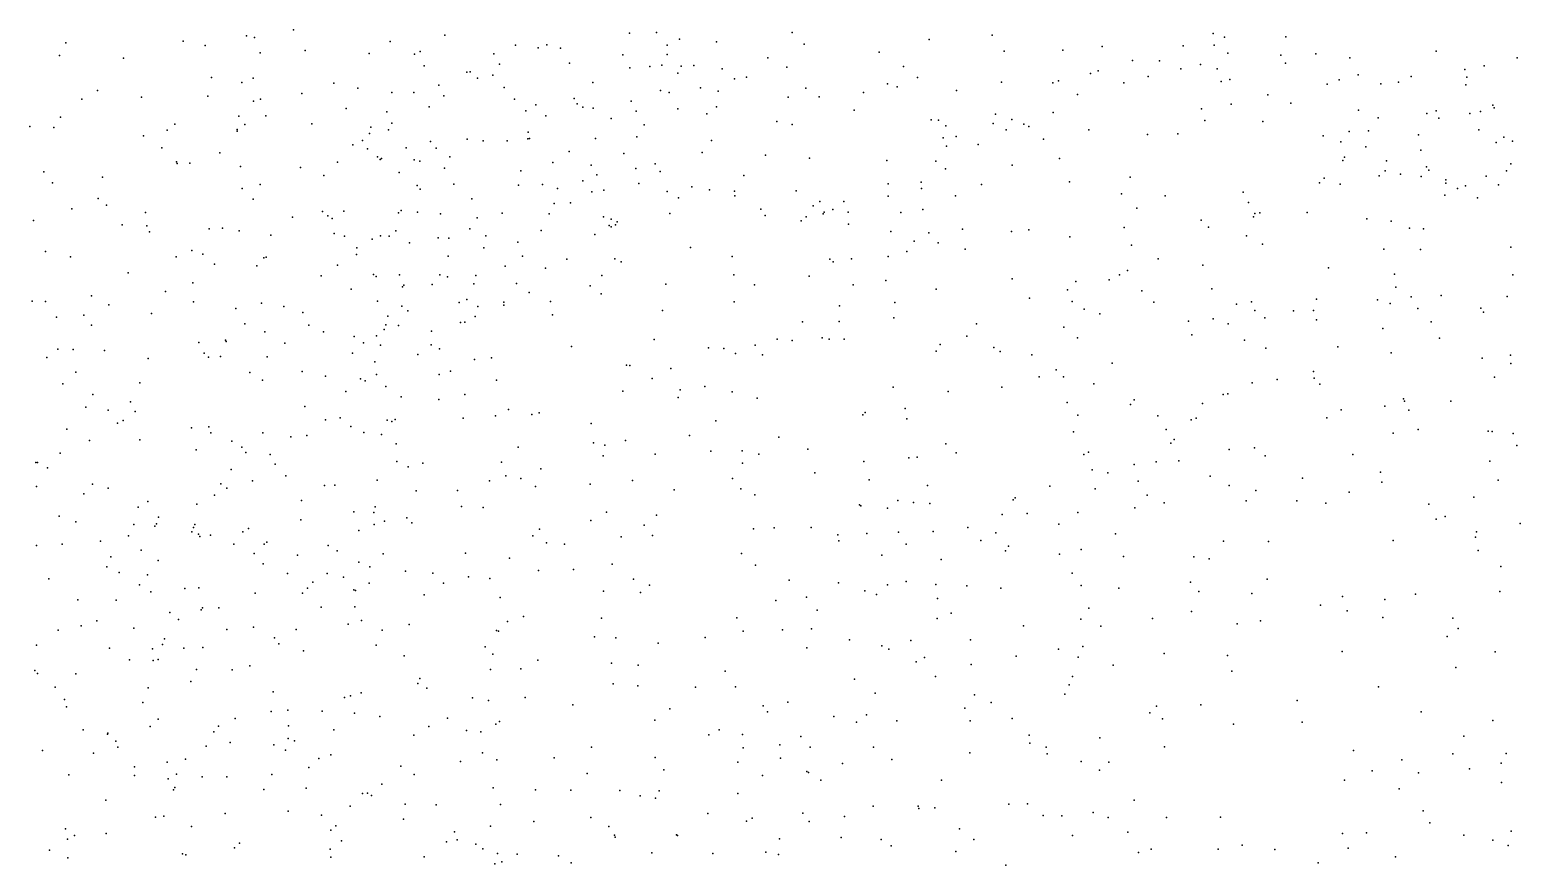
# Model space of a CAD drawing. Header units: metres. Extents: x -25 to 25, y -27.8 to 27.8.
# Drawn here: x 6.002 to 9.096, y 12.174 to 13.909 of the extents above; entities that cross this region are included whole.
import ezdxf

# ---------------------------------------------------------------- set-up
doc = ezdxf.new("R2010")
doc.units = ezdxf.units.M

msp = doc.modelspace()

# ---------------------------------------------------------------- linework, layer by layer
for p in [(6.4515, 13.8967, 3.6889), (6.4683, 13.8938, -8.6258), (6.5492, 13.9095, 17.9463), (6.8634, 13.8984, 9.332), (7.2469, 13.9025, 11.4667), (7.3031, 13.9036, 15.4791), (7.5848, 13.9038, 6.3435), (7.9996, 13.898, 8.331), (8.4588, 13.902, 15.5282), (8.4822, 13.8944, 7.6427), (8.609, 13.8946, 14.9973), (6.077, 13.8827, -19.7949), (6.3206, 13.8861, 17.9789), (6.3661, 13.8768, 16.4674), (6.4799, 13.8618, -7.3165), (6.5733, 13.8668, 1.8807), (6.7062, 13.8604, 9.8424), (6.7502, 13.8854, 10.291), (6.8124, 13.8643, 11.9142), (7.0099, 13.8774, 16.5552), (7.0572, 13.8721, 10.531), (7.075, 13.878, 8.5069), (7.1038, 13.871, 11.4102), (7.3251, 13.8774, 5.1751), (7.3505, 13.89, 11.6005), (7.4276, 13.8847, 5.61), (7.6092, 13.8794, 16.3778), (7.7652, 13.8628, 9.4645), (7.8688, 13.8892, 17.9833), (8.0247, 13.8654, 15.8801), (8.1462, 13.8669, 16.161), (8.2278, 13.8746, 7.9072), (8.3964, 13.8765, 17.4718), (8.4607, 13.8778, -7.5309), (8.4892, 13.861, 7.4272), (8.9216, 13.8653, 17.1886), (6.0634, 13.8562, 16.4065), (6.1962, 13.8505, -7.8074), (6.8009, 13.8591, 11.5934), (6.8207, 13.8347, 10.4356), (6.9653, 13.8594, 10.7129), (6.9768, 13.8378, -19.4279), (7.1225, 13.8402, 15.3485), (7.2328, 13.8574, 8.0999), (7.2479, 13.8303, 18.0385), (7.2888, 13.8335, 6.758), (7.3139, 13.8363, 16.3964), (7.3248, 13.8583, 10.1685), (7.354, 13.834, 11.746), (7.3807, 13.8353, 7.7948), (7.5337, 13.851, 5.8166), (7.5737, 13.8317, -14.1602), (7.8154, 13.8331, 1.4039), (8.2907, 13.8458, 16.0402), (8.3471, 13.8451, 7.3612), (8.4321, 13.8371, 7.2264), (8.5992, 13.8565, 14.6836), (8.6083, 13.8399, 7.1977), (8.6714, 13.8597, 7.5113), (8.7419, 13.851, 14.504), (9.0213, 13.8349, -1.6123), (9.0893, 13.851, 14.4637), (6.3789, 13.8107, 2.0222), (6.4419, 13.8003, -16.6249), (6.466, 13.8087, -8.2243), (6.9093, 13.8218, 9.047), (6.916, 13.8222, 4.0631), (6.9314, 13.8087, 8.8078), (6.9635, 13.8153, 11.5056), (7.1705, 13.7999, -14.2225), (7.3473, 13.8193, 6.4766), (7.4393, 13.8287, 11.9825), (7.4651, 13.8076, 18.0635), (7.4894, 13.8111, 7.3624), (7.8446, 13.8103, -14.164), (8.0188, 13.8004, -8.532), (8.1256, 13.7994, -14.2087), (8.1376, 13.8038, 7.4947), (8.2036, 13.8188, 7.715), (8.2199, 13.8245, 17.7508), (8.2731, 13.799, -9.2464), (8.3234, 13.8125, 15.8557), (8.3916, 13.8281, -7.3323), (8.4666, 13.8282, 16.0332), (8.4754, 13.8024, 7.0316), (8.4934, 13.8063, -14.3246), (8.7201, 13.8056, -1.5023), (8.7598, 13.8158, 17.2768), (8.8434, 13.8008, 7.1369), (8.8693, 13.8126, 7.321), (8.9812, 13.827, -1.0446), (8.985, 13.8111, 7.5605), (6.1427, 13.7831, -15.7296), (6.2338, 13.7697, 3.5485), (6.3717, 13.7718, -7.9067), (6.5666, 13.7774, 18.0267), (6.6334, 13.7983, -6.9313), (6.6828, 13.7881, 3.9262), (6.7534, 13.7792, 9.5691), (6.7995, 13.779, 9.4176), (6.8511, 13.7947, 12.4458), (6.8616, 13.7722, 18.031), (6.9866, 13.7897, -6.7901), (7.3115, 13.7833, -19.2276), (7.3289, 13.7789, 15.6518), (7.3943, 13.7888, 5.7626), (7.4306, 13.7823, 15.7864), (7.5765, 13.7695, 16.2685), (7.6128, 13.7883, 15.9179), (7.6404, 13.7701, -19.0073), (7.7328, 13.7793, 16.1962), (7.7821, 13.7969, 16.0395), (7.8026, 13.7909, -7.2812), (7.9254, 13.7832, 8.9766), (8.1768, 13.7753, 7.2191), (8.5716, 13.7743, 17.4151), (8.6952, 13.7964, 15.2966), (8.8066, 13.7973, -1.2245), (8.983, 13.7951, 16.1461), (6.1098, 13.7657, 14.8127), (6.4662, 13.7615, 3.7628), (6.481, 13.7655, -16.3146), (6.6585, 13.7458, 15.1613), (6.7433, 13.7393, 10.1583), (6.8311, 13.7496, 12.2191), (7.0081, 13.7654, 12.6358), (7.0316, 13.7411, 4.1831), (7.0521, 13.7538, 10.4306), (7.1317, 13.7669, 11.6745), (7.1382, 13.7559, 5.3831), (7.1497, 13.7487, 5.6285), (7.1714, 13.7468, 1.1724), (7.2501, 13.7614, 12.4276), (7.2605, 13.7407, 5.1199), (7.3473, 13.7454, 12.2752), (7.4275, 13.7492, 5.9663), (7.7133, 13.7426, 9.5806), (8.126, 13.738, -8.0347), (8.4341, 13.7451, 17.5615), (8.4958, 13.7553, 15.8974), (8.6199, 13.7569, 15.5881), (8.7602, 13.7426, 15.1387), (8.9215, 13.7414, 7.0027), (9.0137, 13.7397, 7.3346), (9.039, 13.7531, 1.6215), (9.0416, 13.7471, -18.9278), (6.002, 13.7083, -10.0565), (6.0522, 13.7067, 16.3655), (6.066, 13.7279, -16.6562), (6.303, 13.7138, -15.2161), (6.4357, 13.7302, -9.5806), (6.4483, 13.713, 15.0576), (6.4918, 13.7308, -7.618), (6.5873, 13.7139, 5.9002), (6.7099, 13.7071, 18.0668), (6.7532, 13.7152, 16.5505), (7.0732, 13.7309, 6.4931), (7.2086, 13.7254, 15.5577), (7.2775, 13.7123, 5.9163), (7.4076, 13.7352, 6.2008), (7.5529, 13.7193, 1.2898), (7.5846, 13.7126, 9.851), (7.8733, 13.7227, 9.2235), (7.8884, 13.7219, 8.6697), (7.9034, 13.7101, -18.9097), (8.0016, 13.7151, 1.5835), (8.0066, 13.7342, 7.3274), (8.0405, 13.7233, 7.9171), (8.0656, 13.7135, -7.2526), (8.0755, 13.7085, 7.1129), (8.4415, 13.721, -9.4525), (8.5617, 13.7192, 6.837), (8.8009, 13.7264, 6.8746), (8.9021, 13.7358, 14.4217), (8.9266, 13.7258, 17.3127), (8.9915, 13.7359, 7.174), (6.2379, 13.6892, 16.3756), (6.287, 13.7013, -16.0439), (6.4321, 13.7023, -14.9995), (6.4323, 13.6986, 5.8373), (6.6923, 13.6793, 5.6495), (6.7071, 13.6938, 6.1181), (6.7465, 13.7017, 5.847), (6.8339, 13.6772, 6.3513), (6.9096, 13.6825, 6.1643), (6.9428, 13.6791, 5.5319), (6.993, 13.6785, 8.397), (7.0356, 13.6832, 5.9106), (7.0367, 13.6965, 6.3138), (7.039, 13.6837, 18.0952), (7.1763, 13.6836, 6.1343), (7.2624, 13.687, 10.1363), (7.4168, 13.6797, 7.5668), (7.8981, 13.6851, 8.349), (7.925, 13.6877, 18.0153), (8.0289, 13.7018, -8.2834), (8.1061, 13.6821, -9.1648), (8.2005, 13.7014, 1.6585), (8.3222, 13.6917, -7.7315), (8.3852, 13.6931, 6.8531), (8.687, 13.689, 1.7503), (8.7234, 13.6766, 14.461), (8.7407, 13.6981, 14.8609), (8.7809, 13.6998, 15.3913), (8.885, 13.6912, 15.9716), (9.0099, 13.702, -9.4921), (9.046, 13.6753, 4.4967), (9.0615, 13.6863, 4.666), (9.0801, 13.6784, 17.2926), (6.2761, 13.6641, 2.1499), (6.3968, 13.6541, 6.0065), (6.6726, 13.6706, -7.4227), (6.7028, 13.662, 4.0233), (6.7237, 13.6453, -16.5401), (6.7833, 13.6642, 12.0609), (6.8457, 13.6634, 8.7491), (6.8739, 13.6458, 10.3783), (7.1216, 13.657, 16.3901), (7.2348, 13.6522, 11.9249), (7.3978, 13.6545, 18.1354), (7.5292, 13.6489, -7.0724), (7.9051, 13.6677, 7.5803), (7.9708, 13.6714, 8.0531), (8.731, 13.6446, -9.5686), (8.7757, 13.6661, -18.9134), (8.8897, 13.6597, -1.4288), (6.0314, 13.6142, -19.8164), (6.3064, 13.6353, 5.7369), (6.308, 13.6321, 14.9541), (6.3345, 13.6322, 3.7145), (6.4393, 13.6252, -9.7737), (6.5637, 13.6235, -8.9879), (6.6409, 13.6343, 2.01), (6.7294, 13.6401, 9.9921), (6.7322, 13.6422, 9.6541), (6.7689, 13.6129, 15.1457), (6.7997, 13.6395, 9.2706), (6.8118, 13.6369, 11.8693), (6.8629, 13.6218, 4.148), (7.0215, 13.6162, 5.3164), (7.0877, 13.6337, 4.2881), (7.1673, 13.628, 6.7202), (7.2599, 13.6215, 16.2694), (7.2998, 13.6311, 12.1739), (7.3104, 13.615, 15.9768), (7.6205, 13.6426, 18.1234), (7.7811, 13.6382, 18.0749), (7.8825, 13.6367, 8.8753), (7.9028, 13.6204, 7.8853), (8.0409, 13.6285, 6.9743), (8.1396, 13.6424, -9.4568), (8.7274, 13.6379, 14.6963), (8.8155, 13.6163, 4.398), (8.8186, 13.6372, 15.781), (8.9012, 13.6246, 15.2553), (8.9061, 13.618, 15.0475), (9.0674, 13.6164, 6.9508), (9.0765, 13.631, 4.988), (6.0494, 13.5917, 2.2128), (6.1532, 13.6036, 14.8128), (6.4805, 13.5882, 16.4092), (6.6121, 13.607, 15.0853), (6.8059, 13.5864, -14.2959), (6.8821, 13.5885, 5.4057), (7.0162, 13.5866, 1.603), (7.0665, 13.5882, 15.4535), (7.1501, 13.5957, 12.4963), (7.179, 13.6079, 15.7321), (7.2663, 13.5902, 8.0982), (7.3765, 13.5831, 7.9639), (7.4839, 13.6065, 7.4434), (7.7841, 13.5893, 7.2219), (7.8522, 13.5931, 8.558), (7.9775, 13.5879, -9.7234), (8.1604, 13.5938, 6.8305), (8.2859, 13.6033, -14.0689), (8.679, 13.5914, 3.9121), (8.6886, 13.6015, 4.1928), (8.7223, 13.5886, 6.6841), (8.8028, 13.6058, 4.0509), (8.8475, 13.6093, 4.8236), (8.8904, 13.6045, 15.6195), (8.9414, 13.5978, 14.6173), (8.9414, 13.591, 14.8549), (8.9824, 13.5855, 15.7566), (9.0255, 13.6055, 4.1203), (9.0507, 13.5875, 14.7448), (6.1438, 13.5594, 18.1175), (6.4427, 13.58, 5.5473), (6.4655, 13.5577, 15.005), (6.812, 13.5782, 12.45), (6.9194, 13.5587, 16.4238), (7.0972, 13.5801, 11.9023), (7.1686, 13.5729, 18.157), (7.1936, 13.5765, 1.3477), (7.325, 13.5739, -14.0602), (7.3486, 13.5605, 6.6317), (7.413, 13.5768, 6.9322), (7.4648, 13.5746, 7.814), (7.4652, 13.5643, 7.1665), (7.5929, 13.5751, 6.7455), (7.6421, 13.5529, 6.4818), (7.692, 13.5527, -13.9608), (7.7841, 13.5642, 6.7166), (7.8531, 13.5796, 6.9858), (7.9237, 13.5646, -13.9618), (8.2681, 13.5688, -9.8577), (8.3585, 13.5648, 17.7678), (8.5206, 13.5719, 4.0221), (8.9393, 13.5658, 3.881), (8.9657, 13.5796, 6.7898), (9.0072, 13.5606, 15.4596), (6.0895, 13.5375, 3.523), (6.1612, 13.545, 5.6003), (6.2425, 13.5302, -15.5901), (6.5475, 13.5201, 18.1529), (6.6098, 13.5323, -7.8355), (6.6206, 13.5229, 16.4223), (6.6542, 13.5328, -19.5055), (6.7672, 13.5294, -16.3668), (6.7728, 13.534, 9.1571), (6.8065, 13.5304, 8.9258), (6.8542, 13.5274, 1.9003), (6.9823, 13.5288, 15.3234), (7.0803, 13.5275, 5.1248), (7.0904, 13.5484, 8.3784), (7.1242, 13.5498, 4.4446), (7.1926, 13.5213, 4.6248), (7.3307, 13.528, -6.8356), (7.5193, 13.5369, 9.8951), (7.5282, 13.5235, 7.973), (7.6135, 13.5207, 7.4219), (7.6282, 13.5436, 9.7607), (7.6487, 13.5271, 7.0887), (7.6512, 13.5309, 7.7521), (7.6692, 13.5363, 7.5987), (7.7007, 13.5307, 7.9049), (7.8104, 13.5297, 6.5561), (7.856, 13.5359, -9.4234), (8.3002, 13.539, 1.8102), (8.5315, 13.5506, 3.8227), (8.5421, 13.521, 4.4218), (8.5452, 13.5279, 1.8877), (8.5553, 13.5293, -9.7957), (8.6539, 13.53, 4.7223), (6.01, 13.5133, 5.5148), (6.1934, 13.5044, -10.0334), (6.2447, 13.5022, 16.3475), (6.2507, 13.4897, 3.704), (6.3746, 13.4963, 18.1556), (6.4022, 13.4974, 3.9008), (6.4369, 13.4921, -14.9656), (6.6298, 13.5175, 4.115), (6.7615, 13.492, 12.2485), (6.9155, 13.4961, 18.1795), (6.9309, 13.5188, 8.5425), (7.0632, 13.4929, 16.2959), (7.2048, 13.5027, 12.3512), (7.2087, 13.5159, 6.5227), (7.2087, 13.5004, 10.1512), (7.2181, 13.5041, 8.2861), (7.2212, 13.5106, 12.1108), (7.603, 13.5125, 7.2446), (7.7013, 13.5059, 8.0885), (7.7895, 13.4903, -9.7611), (7.9378, 13.4952, 18.0456), (8.04, 13.4902, 6.633), (8.0756, 13.4937, 1.7572), (8.2738, 13.4986, -18.9827), (8.4333, 13.5142, 4.2289), (8.4486, 13.4997, -7.3475), (8.7776, 13.517, 5.0384), (8.8281, 13.5121, 3.696), (8.866, 13.4975, 5.2175), (8.8949, 13.496, 6.6602), (6.5024, 13.4826, -14.6281), (6.6341, 13.4867, -8.0579), (6.6552, 13.4807, -9.5769), (6.7124, 13.4748, 9.5332), (6.7301, 13.4818, 5.3757), (6.7478, 13.4807, 10.1685), (6.79, 13.4671, 4.2586), (6.8498, 13.4773, -19.3438), (6.8717, 13.4764, 5.2771), (6.9489, 13.4813, 4.3272), (7.0153, 13.4682, 15.5542), (7.1752, 13.4846, 4.8137), (7.838, 13.4702, 9.0595), (7.8683, 13.4879, -9.1769), (7.8875, 13.467, -8.7663), (8.1606, 13.4794, 17.9547), (8.2891, 13.4624, 3.9096), (8.5276, 13.4816, 6.5949), (8.5612, 13.4644, 3.6135), (9.0763, 13.4582, 1.8634), (6.0345, 13.4488, 16.3017), (6.0864, 13.4381, 5.2849), (6.3055, 13.4382, -16.6378), (6.3384, 13.4511, 14.9332), (6.3613, 13.4435, 5.9496), (6.488, 13.4359, 16.3783), (6.4926, 13.4375, 5.3752), (6.6801, 13.443, 15.0352), (6.6808, 13.4564, -8.5674), (6.8703, 13.4392, -7.0476), (6.9446, 13.4565, 6.3405), (7.025, 13.4393, 15.8925), (7.1167, 13.4331, -6.6732), (7.2162, 13.4334, 6.3673), (7.2297, 13.4278, 18.2125), (7.3738, 13.4576, 8.2704), (7.4599, 13.4388, 6.2924), (7.663, 13.433, 9.6457), (7.6698, 13.4276, 6.2751), (7.7079, 13.4334, 8.4031), (7.7835, 13.4387, 18.1217), (7.8224, 13.4493, 8.8016), (7.9436, 13.454, -8.3458), (8.344, 13.4336, 3.7315), (8.8128, 13.4536, -9.7454), (8.8891, 13.4534, 17.5066), (6.2065, 13.4045, 14.8502), (6.3856, 13.423, -19.6596), (6.4734, 13.4194, 4.0992), (6.6071, 13.3983, -9.7722), (6.6406, 13.4207, 2.1392), (6.7154, 13.4013, 6.0336), (6.7212, 13.3969, 9.2995), (6.7697, 13.4007, 10.3082), (6.8532, 13.4008, 8.746), (6.8689, 13.3962, 16.3377), (6.9276, 13.3989, 5.1154), (6.989, 13.4188, 15.721), (7.0724, 13.4145, 4.5944), (7.1897, 13.399, 8.4538), (7.4635, 13.4003, 1.4955), (7.6199, 13.398, -18.9733), (8.2641, 13.4003, 6.565), (8.2807, 13.4092, -7.1928), (8.4368, 13.4203, 4.5057), (8.6982, 13.4147, 5.1524), (8.8347, 13.4019, 5.4613), (9.0808, 13.4006, 5.6683), (6.2836, 13.3659, 18.1875), (6.3404, 13.3839, 5.3002), (6.669, 13.3706, 9.8817), (6.7757, 13.3757, -16.623), (6.7782, 13.3792, 8.8967), (6.837, 13.3804, 4.4005), (6.9238, 13.3819, 12.5465), (7.0123, 13.3823, 4.986), (7.1654, 13.3776, 6.1826), (7.3224, 13.3808, 6.1936), (7.5066, 13.3794, 8.4738), (7.7115, 13.3799, 8.6911), (7.7792, 13.3886, 8.9373), (7.8832, 13.3708, 1.7248), (8.041, 13.3919, 6.4527), (8.1564, 13.3693, 3.9906), (8.1737, 13.3866, -7.9157), (8.2428, 13.39, 4.2813), (8.3105, 13.3671, 4.4342), (8.4555, 13.3715, 4.6636), (8.8374, 13.3749, 5.6419), (6.0069, 13.3455, 3.5611), (6.0346, 13.3453, -22.0006), (6.1301, 13.3566, 2.3155), (6.1662, 13.3379, 16.3163), (6.3415, 13.3443, 4.0224), (6.4831, 13.3417, 5.2432), (6.5293, 13.3344, 5.8685), (6.7237, 13.346, 18.2145), (6.7741, 13.3352, 12.5372), (6.8935, 13.3433, 15.1941), (6.9094, 13.3495, 16.1427), (6.9322, 13.3348, 15.5074), (6.9862, 13.3434, -19.2049), (6.9862, 13.3376, 6.0139), (7.0386, 13.3639, 1.7732), (7.0827, 13.3452, 10.2782), (7.1878, 13.3608, 1.5648), (7.4644, 13.3443, -6.8199), (7.6831, 13.3361, 9.1829), (7.7979, 13.3432, -13.8458), (8.0771, 13.3517, 18.0176), (8.166, 13.345, 3.8014), (8.3352, 13.3434, 3.5922), (8.5071, 13.3396, 2.0537), (8.5383, 13.3442, -14.0054), (8.673, 13.3501, -9.9646), (8.7998, 13.3486, 17.5759), (8.8258, 13.3411, 5.8209), (8.8693, 13.3547, -1.3789), (8.9316, 13.3575, 6.5878), (9.0691, 13.3552, -9.7017), (6.0577, 13.3127, 14.7838), (6.1144, 13.3167, 5.0781), (6.2543, 13.3201, 3.851), (6.4295, 13.3309, -15.1804), (6.5689, 13.3221, -19.546), (6.7455, 13.3145, -14.1844), (6.7868, 13.3257, 5.1272), (6.9267, 13.3143, -6.8031), (7.0873, 13.3172, 12.222), (7.3152, 13.3264, 8.5584), (7.6819, 13.3036, -9.2666), (7.7954, 13.3111, 6.1549), (8.191, 13.3289, 1.9369), (8.2233, 13.3192, 17.9541), (8.4075, 13.304, -10.1211), (8.4582, 13.3094, 17.8008), (8.5448, 13.3267, 4.9849), (8.5656, 13.3112, 6.5017), (8.6253, 13.3258, 5.2573), (8.6669, 13.3266, 5.4749), (8.6727, 13.3069, 5.6742), (8.8832, 13.3307, 2.0399), (9.0143, 13.3314, 3.5578), (9.0195, 13.3229, -19.0972), (6.1299, 13.2957, 18.2025), (6.4486, 13.2989, 4.2976), (6.4902, 13.2819, -15.9097), (6.5811, 13.2958, -14.3369), (6.6119, 13.2818, 9.5622), (6.6752, 13.2726, 10.0424), (6.7219, 13.2737, 9.131), (6.7377, 13.2873, -8.0441), (6.7409, 13.2969, -9.4381), (6.7671, 13.2955, 12.1205), (6.8356, 13.2832, 5.8785), (6.8959, 13.3017, 4.8818), (6.9053, 13.302, 4.6508), (7.6061, 13.3029, 9.3468), (7.947, 13.273, 18.0716), (7.9669, 13.299, 6.2526), (8.1482, 13.2919, -13.8455), (8.4142, 13.2757, -19.0757), (8.4895, 13.2989, -7.5543), (8.811, 13.2888, 6.5114), (8.9112, 13.3027, -1.0941), (6.06, 13.2458, -22.4665), (6.0919, 13.2453, 5.6648), (6.1568, 13.2433, -19.7715), (6.3532, 13.2601, 16.3255), (6.4079, 13.2647, -14.9672), (6.4096, 13.2621, -10.0054), (6.5313, 13.2588, 14.9883), (6.6946, 13.2591, 4.979), (6.7297, 13.2542, 15.0239), (6.8351, 13.2549, -19.3273), (6.8525, 13.2468, 15.6757), (7.1263, 13.2517, 5.9709), (7.2981, 13.2665, 6.0323), (7.4108, 13.2486, 8.6628), (7.443, 13.2476, 18.2387), (7.5079, 13.2542, 9.748), (7.5535, 13.2668, 6.0515), (7.5844, 13.2644, 1.6248), (7.647, 13.2697, 18.1889), (7.6615, 13.2666, 8.9248), (7.6926, 13.2671, -9.9872), (7.8838, 13.2421, -8.408), (7.8921, 13.2557, -10.1681), (8.0031, 13.2498, 3.9913), (8.1769, 13.2694, 6.3935), (8.5238, 13.265, -7.1817), (8.568, 13.2479, 5.3843), (8.7174, 13.2508, 3.3801), (8.9284, 13.269, 17.5409), (6.0373, 13.2286, 4.7896), (6.248, 13.227, 4.7696), (6.3637, 13.238, 4.9354), (6.3729, 13.2296, 2.3265), (6.3976, 13.2307, 4.6393), (6.495, 13.2299, 4.8302), (6.6716, 13.2377, 4.7597), (6.7181, 13.2201, 10.2193), (6.8074, 13.2349, 15.9922), (6.9254, 13.2249, 10.3588), (6.9607, 13.2278, -16.4116), (7.2404, 13.213, -13.937), (7.2479, 13.2121, 10.1448), (7.4666, 13.2369, 9.9088), (7.523, 13.2342, 9.5852), (8.0164, 13.241, 4.1898), (8.0823, 13.2341, -19.0818), (8.2488, 13.2167, -7.0778), (8.8277, 13.2385, 6.0667), (9.0168, 13.2275, 6.1131), (9.0758, 13.2336, -13.8034), (9.0762, 13.2166, 6.6387), (6.0973, 13.1982, 3.7565), (6.4589, 13.1977, -15.3981), (6.4849, 13.182, 5.689), (6.5672, 13.1998, 9.7491), (6.6156, 13.1898, 9.3336), (6.6883, 13.1847, 18.2366), (6.6983, 13.1806, 16.1341), (6.722, 13.1938, -16.0103), (6.8519, 13.1933, 8.881), (6.8754, 13.2002, 15.3626), (6.9706, 13.1816, 12.2738), (7.294, 13.1853, 18.2774), (7.333, 13.206, 1.6249), (8.0974, 13.1887, 3.6513), (8.1329, 13.2033, 4.4696), (8.1476, 13.1889, 17.9983), (8.5911, 13.1833, 17.7496), (8.6664, 13.1996, -7.3636), (8.6681, 13.1862, 6.0567), (9.0426, 13.188, -0.8735), (6.0703, 13.1743, -12.1382), (6.1325, 13.1519, 16.2837), (6.2302, 13.1763, 4.4894), (6.658, 13.158, 12.5187), (6.7409, 13.1688, -9.1463), (6.905, 13.152, -7.7237), (7.2332, 13.1586, 8.7641), (7.3517, 13.1617, 10.0143), (7.4031, 13.1684, -19.0902), (7.4601, 13.1572, 8.8709), (7.7943, 13.167, 5.9946), (7.9082, 13.1585, 1.8944), (8.0196, 13.1669, -8.1078), (8.2108, 13.1738, -10.2578), (8.4791, 13.1522, 5.6673), (8.4888, 13.1533, 2.2049), (8.5396, 13.1761, 3.365), (8.6796, 13.1734, 6.4053), (6.1185, 13.1255, -21.708), (6.1647, 13.1197, 14.9047), (6.2108, 13.1365, 4.2589), (6.5731, 13.1273, 2.2893), (6.7728, 13.1468, 5.7187), (6.8508, 13.1413, 12.5752), (6.996, 13.1206, -7.3198), (7.3476, 13.1455, 5.9247), (7.5119, 13.1443, -9.7021), (7.8191, 13.1226, -19.1169), (8.1553, 13.1352, 6.2246), (8.2872, 13.1313, 6.3281), (8.2945, 13.1406, 4.7452), (8.436, 13.133, 5.218), (8.7241, 13.1201, 17.6783), (8.8151, 13.1277, 6.2416), (8.8534, 13.1429, 17.5936), (8.8553, 13.1382, 6.4572), (8.8646, 13.1191, 3.3455), (8.9518, 13.1382, -9.9703), (6.1837, 13.0927, -21.9435), (6.1955, 13.0977, -22.1805), (6.2208, 13.1164, 18.2188), (6.6159, 13.0992, 9.1945), (6.6461, 13.1032, -9.7819), (6.744, 13.0989, -9.5474), (6.7533, 13.0956, 15.7794), (6.7602, 13.1003, -16.4172), (6.9016, 13.1028, -14.0496), (6.969, 13.1073, 12.4196), (7.0442, 13.1104, 1.9224), (7.0591, 13.114, -16.1447), (7.1672, 13.092, 10.2567), (7.4258, 13.097, 9.6447), (7.731, 13.1097, -8.7903), (7.7362, 13.1146, -13.8039), (7.8228, 13.1012, -6.8988), (8.1776, 13.1091, 3.5306), (8.3436, 13.1077, 3.4082), (8.4129, 13.0994, -10.2489), (8.4232, 13.1028, 5.3829), (8.6947, 13.1034, -10.1239), (6.0791, 13.0797, -21.1704), (6.1261, 13.0565, -10.1093), (6.2305, 13.0575, 5.6019), (6.3378, 13.0828, -19.7064), (6.3738, 13.0849, 14.9825), (6.3775, 13.0721, 18.2181), (6.4854, 13.0725, 9.4674), (6.5436, 13.064, 16.1346), (6.5773, 13.0671, 5.6002), (6.6687, 13.0854, 15.9633), (6.6957, 13.0733, 10.3131), (6.7322, 13.0688, -8.8184), (7.2388, 13.0562, 1.7391), (7.3716, 13.0668, 8.991), (7.5566, 13.0633, 1.7293), (8.1682, 13.0741, 4.6537), (8.3612, 13.079, 5.0494), (8.3775, 13.0588, 6.1335), (8.8321, 13.0716, 2.2444), (8.8837, 13.0792, -6.9861), (9.0294, 13.0758, 3.3704), (9.0377, 13.0754, 6.3744), (9.0815, 13.071, -19.2459), (6.065, 13.0302, -20.8634), (6.3473, 13.0373, -16.5192), (6.4211, 13.0547, 5.5838), (6.4423, 13.0425, -11.7393), (6.4502, 13.0318, 9.6317), (6.5008, 13.0276, 9.88), (6.7627, 13.0492, -9.3206), (7.016, 13.0422, 10.3443), (7.1723, 13.0513, 5.7964), (7.196, 13.0465, 18.3529), (7.3003, 13.0283, -19.2194), (7.4159, 13.0342, 9.8096), (7.4806, 13.035, 5.836), (7.5154, 13.0278, -13.8313), (7.6168, 13.0386, -19.1555), (7.9037, 13.0498, -8.29), (7.9247, 13.031, 5.9104), (8.1903, 13.0274, -6.8839), (8.1997, 13.0319, -7.8795), (8.3704, 13.0511, 5.6046), (8.4915, 13.0379, 6.2847), (8.5441, 13.0411, -6.8298), (8.7486, 13.0275, -13.9456), (9.0886, 13.0459, -0.6235), (6.0146, 13.0105, -20.655), (6.0183, 13.0104, -11.305), (6.0389, 12.9994, 4.2117), (6.4202, 12.9962, -14.4602), (6.5114, 13.0072, -15.3145), (6.7642, 13.0126, 15.0388), (6.7873, 13.0014, 12.5855), (6.818, 13.0093, 18.2883), (6.9813, 13.0117, -6.7787), (7.0628, 12.9978, 8.961), (7.1925, 13.0246, -15.9845), (7.4816, 13.0093, 18.2874), (7.7331, 13.0131, 1.8629), (7.8269, 13.0207, 4.1316), (7.8437, 13.022, 3.9627), (8.2075, 12.9956, 2.227), (8.2945, 13.0063, 4.9233), (8.3401, 13.0119, 5.8172), (8.3871, 13.0144, 17.8738), (8.5663, 13.0246, -7.5831), (9.033, 13.0137, -13.8411), (6.1319, 12.966, -21.5265), (6.3982, 12.9662, -11.5255), (6.4645, 12.9727, -9.9356), (6.5335, 12.9829, 15.0086), (6.635, 12.9633, -15.5151), (6.7233, 12.9742, 2.2763), (6.9565, 12.9723, -19.5264), (6.9903, 12.983, -7.5491), (7.0215, 12.9777, -7.091), (7.1651, 12.9655, -19.3903), (7.253, 12.9736, 9.0802), (7.4608, 12.9773, -6.3992), (7.6315, 12.9892, -9.0055), (7.7443, 12.9747, -6.6809), (8.2401, 12.989, 17.9552), (8.3029, 12.9717, 5.2569), (8.4519, 12.9825, -5.9257), (8.4914, 12.9631, 2.3335), (8.6437, 12.9779, -1.5693), (8.8058, 12.9904, -6.5909), (8.8083, 12.97, 17.6328), (9.0499, 12.9742, -6.4708), (6.016, 12.9605, 14.8588), (6.1141, 12.9458, -14.0293), (6.1646, 12.9575, -12.3909), (6.3856, 12.9428, -14.6744), (6.4109, 12.9576, -14.9955), (6.566, 12.9321, 10.2521), (6.6135, 12.9629, 12.6499), (6.8038, 12.9518, 15.3977), (6.8898, 12.9522, 9.0613), (7.052, 12.961, 18.3603), (7.3399, 12.954, 10.0835), (7.4777, 12.956, -9.4672), (7.5071, 12.9434, -9.8207), (7.8652, 12.9626, 18.1028), (8.0434, 12.9331, 3.5431), (8.0476, 12.9375, -13.738), (8.1192, 12.9616, -10.3127), (8.2132, 12.9562, -19.2248), (8.3216, 12.943, -6.7405), (8.5467, 12.9523, -6.6098), (8.741, 12.9493, 3.2811), (8.9995, 12.9386, 2.2753), (6.2267, 12.9182, -21.8078), (6.247, 12.9296, -22.4945), (6.3487, 12.9241, 12.3665), (6.6743, 12.9079, -16.2536), (6.7163, 12.9071, 5.5409), (6.7191, 12.9184, 10.3799), (6.898, 12.9191, -7.9902), (6.9429, 12.9173, 5.6302), (7.1991, 12.9076, -6.3302), (7.7241, 12.9228, 18.163), (7.7273, 12.921, -19.3222), (7.7825, 12.916, 5.7344), (7.8037, 12.9315, 4.2573), (7.8367, 12.9276, -10.234), (7.8703, 12.9254, 3.7661), (8.0206, 12.9025, 5.6593), (8.0727, 12.9046, 18.0019), (8.1778, 12.907, 4.8604), (8.2962, 12.9163, -13.7955), (8.357, 12.9271, 3.3531), (8.5268, 12.9311, 3.2962), (8.6321, 12.9308, 17.7403), (8.6921, 12.9263, -6.2857), (8.9063, 12.9244, -0.7664), (6.063, 12.8991, -13.5579), (6.0976, 12.8873, -19.9754), (6.2178, 12.8818, 2.4826), (6.2614, 12.8785, 12.1665), (6.2651, 12.8836, 12.5516), (6.2693, 12.8972, -22.0124), (6.3421, 12.8757, -19.8118), (6.3447, 12.8816, -14.0051), (6.4557, 12.8734, -12.2569), (6.5647, 12.8919, 12.3156), (6.7171, 12.8821, -19.8519), (6.7382, 12.8886, -8.9478), (6.7847, 12.8955, 15.1508), (6.7947, 12.8852, -8.6705), (7.06, 12.8721, -20.1266), (7.1664, 12.89, -19.8561), (7.2772, 12.8807, -19.6608), (7.3032, 12.9011, 9.6383), (7.5044, 12.8729, -9.2639), (7.5473, 12.875, -19.4604), (7.6238, 12.876, 5.6903), (7.949, 12.876, -6.5744), (8.1382, 12.8824, 5.2951), (8.9217, 12.8929, -7.4064), (8.9402, 12.8987, 17.5458), (9.0958, 12.8837, -6.2461), (6.0691, 12.841, 12.4252), (6.1489, 12.8474, -16.442), (6.2072, 12.8582, 18.2099), (6.338, 12.8664, 5.4817), (6.3523, 12.8616, 16.105), (6.3552, 12.8568, 9.847), (6.3774, 12.8599, 18.2042), (6.4256, 12.8409, -16.2937), (6.444, 12.867, 10.0526), (6.4885, 12.8413, 2.4545), (6.494, 12.8455, 5.4725), (6.6848, 12.8693, 9.2295), (7.0459, 12.8583, -13.9998), (7.0745, 12.8438, -15.998), (7.1121, 12.8413, 9.238), (7.2295, 12.8561, 9.3548), (7.2943, 12.8592, -13.8931), (7.6794, 12.8601, -8.7674), (7.6814, 12.8479, -13.7698), (7.7398, 12.8629, 4.0175), (7.8056, 12.866, -8.4936), (7.8209, 12.8408, 5.5911), (7.8774, 12.8677, 4.4624), (7.9765, 12.849, -19.3768), (8.0072, 12.8646, 5.4861), (8.256, 12.8627, -6.2476), (8.4802, 12.8475, -19.2556), (8.5736, 12.8466, -0.9474), (8.8321, 12.8487, 2.3735), (9.0027, 12.8557, -5.9109), (9.0049, 12.8669, -0.3963), (6.016, 12.8384, -10.0718), (6.17, 12.8146, 12.6778), (6.2331, 12.8288, -22.7334), (6.4677, 12.8216, 12.7019), (6.5574, 12.8185, 15.0089), (6.621, 12.8381, -12.0156), (6.6403, 12.8272, 15.7019), (6.7353, 12.8208, -9.2294), (6.9064, 12.8221, -8.2792), (6.9979, 12.8122, 10.3476), (7.4797, 12.8217, -6.1704), (7.771, 12.818, 3.8327), (7.8941, 12.8095, 3.6448), (8.0271, 12.8273, 4.671), (8.0338, 12.8369, -6.3132), (8.1396, 12.8202, 5.0289), (8.1844, 12.83, -5.9404), (8.272, 12.8156, -10.3219), (8.4181, 12.8148, -1.1086), (8.4501, 12.8106, -7.6757), (9.0087, 12.8282, 3.2792), (6.1616, 12.7937, -20.8693), (6.1878, 12.7824, -21.1342), (6.2462, 12.7777, -9.9765), (6.2682, 12.8073, 9.6356), (6.4861, 12.8005, 10.2632), (6.5369, 12.7802, 9.2609), (6.6193, 12.78, 10.3851), (6.6851, 12.8034, -14.1143), (6.7075, 12.7943, -20.2314), (6.782, 12.7849, 15.3132), (6.8383, 12.781, -20.6724), (7.0577, 12.7861, -20.6095), (7.1304, 12.7886, 18.3823), (7.2112, 12.7998, -20.4097), (7.5085, 12.7973, -19.7836), (8.166, 12.781, 3.4233), (9.0553, 12.7949, -1.5661), (6.0412, 12.7691, -11.1056), (6.2299, 12.7563, -20.5847), (6.3235, 12.7491, 10.0149), (6.3526, 12.7503, 12.2566), (6.5781, 12.7499, -20.9503), (6.5896, 12.7621, -13.918), (6.6529, 12.7728, -11.7079), (6.7067, 12.7598, 15.5127), (6.8607, 12.7602, -20.9938), (6.9126, 12.7735, 9.2588), (6.9572, 12.7697, -7.7648), (7.2555, 12.7687, 10.2215), (7.2886, 12.7561, -20.6185), (7.5783, 12.7662, 18.2425), (7.6806, 12.761, 4.1214), (7.7826, 12.7566, -19.6916), (7.821, 12.7637, 18.0825), (7.883, 12.7571, -8.3279), (7.9474, 12.7545, 5.2302), (8.0179, 12.7495, 17.9883), (8.1845, 12.7555, 17.9194), (8.2629, 12.7496, 2.3762), (8.4114, 12.762, -1.438), (8.5709, 12.7681, -5.7315), (6.1015, 12.7257, -13.3373), (6.1815, 12.7248, 14.9315), (6.2534, 12.7422, -14.3283), (6.4697, 12.7393, -20.5469), (6.5681, 12.7393, -15.2456), (6.6745, 12.7459, 12.4531), (6.678, 12.7446, -9.516), (6.8209, 12.7361, 18.2802), (6.9781, 12.7304, 5.5902), (7.1931, 12.7435, 9.4913), (7.2699, 12.7405, 9.7543), (7.5507, 12.7237, -20.3968), (7.6146, 12.7313, -20.0928), (7.7355, 12.7439, 5.4498), (7.7598, 12.7363, 4.3921), (7.8859, 12.7281, -6.0162), (8.4287, 12.7429, 3.3126), (8.5389, 12.7389, -2.0165), (8.727, 12.7324, 17.6562), (8.8147, 12.7262, -0.4206), (8.8786, 12.737, 17.5613), (9.0532, 12.7428, -13.8811), (6.2926, 12.699, -12.4989), (6.3107, 12.6846, -16.1898), (6.3579, 12.705, 5.4287), (6.3602, 12.7088, 14.973), (6.3946, 12.7086, -21.0682), (6.607, 12.7101, 5.444), (6.6769, 12.7112, 15.0711), (7.0269, 12.691, -7.2359), (7.1889, 12.6871, -21.0745), (7.47, 12.6883, -9.4603), (7.6365, 12.7042, 1.9484), (7.8853, 12.6868, -10.2209), (7.9147, 12.698, 4.6244), (8.1837, 12.6853, -1.0064), (8.2002, 12.7083, -19.4712), (8.3322, 12.6868, -5.823), (8.4132, 12.7012, -0.7493), (8.6816, 12.7144, -19.306), (8.7369, 12.7026, -10.2684), (8.8104, 12.6888, -13.9334), (8.9559, 12.6872, -5.762), (6.0608, 12.6626, -23.3704), (6.1087, 12.6711, 5.4703), (6.1413, 12.682, 18.1838), (6.218, 12.6666, 12.8047), (6.4107, 12.6637, -13.3362), (6.4664, 12.6686, -11.3392), (6.555, 12.6639, 18.1827), (6.6629, 12.6748, -21.2435), (6.6902, 12.6828, 12.6807), (6.7332, 12.6622, -15.4643), (6.7895, 12.6739, 9.3517), (6.9708, 12.6618, -15.8841), (6.9752, 12.6605, 2.2825), (6.9938, 12.6803, -7.5184), (7.4826, 12.6606, -20.8179), (7.5643, 12.6634, -9.8537), (7.6247, 12.6649, -20.5946), (8.065, 12.6717, -19.6378), (8.2255, 12.671, -13.7629), (8.5083, 12.6757, -10.3199), (8.5568, 12.6817, 17.7376), (8.967, 12.6657, 3.2634), (6.016, 12.6312, 14.8261), (6.1676, 12.6247, 9.9212), (6.257, 12.6239, -22.8814), (6.2772, 12.6326, 15.9942), (6.2813, 12.6447, -21.7017), (6.3219, 12.6252, -22.4626), (6.3612, 12.6265, 18.1503), (6.51, 12.6465, 12.731), (6.5188, 12.6338, 10.4608), (6.721, 12.6312, -11.9057), (6.9475, 12.6278, 9.4567), (7.1741, 12.6486, 5.6234), (7.2186, 12.6463, 18.3521), (7.3065, 12.6356, 10.0433), (7.4038, 12.6474, 5.5998), (7.6147, 12.6254, 18.1811), (7.7038, 12.6422, -10.0485), (7.7704, 12.6296, 5.1859), (7.785, 12.623, 2.0826), (7.831, 12.6407, 3.6671), (7.9547, 12.6426, 4.781), (8.1374, 12.623, -1.2136), (8.1881, 12.6286, -7.9186), (8.944, 12.6492, 2.4249), (6.2091, 12.6008, 9.4161), (6.2582, 12.5997, 10.1959), (6.2682, 12.6013, 12.2786), (6.57, 12.6195, -12.3031), (6.779, 12.6089, 10.3946), (6.9631, 12.6128, 18.3079), (7.0564, 12.6002, -21.3196), (7.2098, 12.5942, 9.6675), (7.8421, 12.5965, 18.0027), (7.8591, 12.6056, 5.0296), (8.0495, 12.6085, -0.6332), (8.1779, 12.6061, 3.4231), (8.3569, 12.6138, 17.7946), (8.4885, 12.6098, -19.3632), (8.7263, 12.618, -5.7682), (9.0438, 12.6177, -7.5143), (6.0121, 12.5786, -14.6147), (6.0182, 12.5724, 16.0366), (6.0972, 12.572, 9.5831), (6.3479, 12.5805, 12.8227), (6.4221, 12.5797, -21.4029), (6.4584, 12.5881, 14.9708), (6.8114, 12.5619, 5.474), (6.9582, 12.5806, -7.8808), (7.0216, 12.5818, -6.9448), (7.2647, 12.59, 10.189), (7.4456, 12.5771, 18.2625), (7.8823, 12.5664, -13.7251), (7.956, 12.5911, -19.8878), (8.1663, 12.566, 17.8331), (8.2509, 12.5894, -1.5752), (8.4971, 12.5776, 3.3096), (8.9624, 12.5851, -0.0191), (6.0549, 12.5439, 12.0987), (6.2478, 12.5428, 14.9007), (6.3364, 12.5556, -11.1635), (6.5073, 12.5341, 12.457), (6.6899, 12.5323, 15.2428), (6.8075, 12.5516, 18.228), (6.8265, 12.5418, -13.6498), (7.2132, 12.551, -6.3037), (7.2642, 12.5466, 9.8369), (7.3837, 12.5437, -21.212), (7.4667, 12.5448, -9.2744), (7.7142, 12.5608, 4.4841), (7.7568, 12.5316, -20.8722), (8.1596, 12.549, -0.4547), (8.8018, 12.5448, -1.883), (6.0741, 12.5187, 9.8501), (6.0784, 12.5034, -9.9208), (6.2367, 12.5122, 10.3972), (6.6555, 12.5224, 12.6889), (6.6678, 12.5257, -9.3004), (6.921, 12.5221, -15.7171), (6.9541, 12.5161, -8.3692), (7.0306, 12.5226, 9.584), (7.1295, 12.5073, 2.2295), (7.3309, 12.4992, 2.0422), (7.5242, 12.5052, -6.0738), (7.5754, 12.513, 3.8649), (7.9431, 12.5007, -8.2132), (7.9629, 12.5284, 17.9035), (7.9978, 12.5123, 3.531), (8.1503, 12.5297, -5.8454), (8.3407, 12.5043, -7.8023), (8.4328, 12.5074, -0.2091), (8.6327, 12.5163, -2.0405), (6.2682, 12.4779, -14.5455), (6.4283, 12.479, -12.4782), (6.5029, 12.4932, 12.7468), (6.5373, 12.4963, 2.6193), (6.6088, 12.4941, 9.4479), (6.6758, 12.4903, -15.1733), (6.7287, 12.483, -11.7422), (6.869, 12.4796, -15.4594), (6.9767, 12.4729, -7.2816), (7.2994, 12.4756, 10.0611), (7.5336, 12.4931, 5.3387), (7.6708, 12.483, 18.0519), (7.7184, 12.4712, -8.5468), (7.7385, 12.4868, 4.6215), (7.8017, 12.4739, -0.741), (7.9542, 12.4738, -10.2218), (8.0412, 12.4786, 2.274), (8.3272, 12.4906, 3.38), (8.3536, 12.4785, -19.5601), (8.6432, 12.4711, 3.303), (8.89, 12.4926, 3.2541), (9.039, 12.4747, 17.2944), (6.1129, 12.4553, 10.2342), (6.1634, 12.4464, -13.1208), (6.1637, 12.4482, 12.2569), (6.2517, 12.4621, 18.1143), (6.3838, 12.4512, -21.7493), (6.3935, 12.4629, 15.8316), (6.5384, 12.4376, 14.9838), (6.5388, 12.4637, 5.3876), (6.6334, 12.4553, 10.4914), (6.7992, 12.444, -21.6022), (6.8301, 12.4622, 10.4138), (6.9085, 12.4542, -8.6328), (6.9383, 12.4514, 5.5127), (6.9691, 12.467, -7.5116), (7.4116, 12.4451, 5.4494), (7.4327, 12.4553, 4.0127), (7.4814, 12.4455, 18.1498), (7.6025, 12.4416, -21.2102), (8.0767, 12.4445, -20.6047), (8.2235, 12.4388, -10.3393), (8.5004, 12.4673, 2.4761), (8.9788, 12.442, -5.9156), (6.0286, 12.4122, 15.9706), (6.1342, 12.4069, 10.4579), (6.1808, 12.432, 15.9462), (6.1846, 12.4191, 5.412), (6.3681, 12.4212, 10.5762), (6.4177, 12.4289, -13.1359), (6.5088, 12.4241, 15.6778), (6.5331, 12.4133, 12.5585), (6.5514, 12.4324, -9.5183), (6.9415, 12.4077, -13.952), (7.1679, 12.4191, 5.5657), (7.4827, 12.418, -9.0222), (7.5586, 12.424, -8.7978), (7.622, 12.4197, -1.1629), (7.7536, 12.4195, 4.8129), (7.9536, 12.4073, -0.4905), (8.078, 12.428, 17.7934), (8.1116, 12.4194, -20.0515), (8.3573, 12.4198, 17.7037), (8.75, 12.4127, -7.6237), (6.2196, 12.3787, -15.9138), (6.2874, 12.3881, 12.3841), (6.3254, 12.3946, -22.4672), (6.5809, 12.3775, -15.7516), (6.6022, 12.3958, -21.6651), (6.6266, 12.4032, 15.1408), (6.7724, 12.3798, -8.8994), (6.8963, 12.3898, -13.4106), (6.9717, 12.393, 2.4806), (7.0904, 12.3974, 9.6718), (7.3, 12.3976, -21.4811), (7.4717, 12.3884, -9.4196), (7.5606, 12.3967, 4.5395), (7.6892, 12.3856, 3.6806), (7.7915, 12.3937, -10.0661), (8.1139, 12.4054, -1.7062), (8.1847, 12.3896, -13.7813), (8.2419, 12.3883, 2.3983), (8.8504, 12.3933, 0.1639), (8.9558, 12.4055, -19.3163), (9.0565, 12.386, -13.9196), (9.0668, 12.4061, 0.3046), (6.0827, 12.3616, 9.5021), (6.219, 12.3607, -23.1814), (6.2895, 12.3535, 9.4278), (6.3063, 12.363, 14.8491), (6.3598, 12.3576, -22.0015), (6.4111, 12.3579, 5.3464), (6.5041, 12.3628, 9.4913), (6.7998, 12.3627, 9.6208), (7.1589, 12.3646, -6.4381), (7.3179, 12.3725, 4.1569), (7.5228, 12.3602, -9.6242), (7.6151, 12.3686, -13.8184), (7.6187, 12.3669, 2.0695), (7.644, 12.3509, 4.9878), (7.8942, 12.3506, 17.8081), (8.2224, 12.3718, -0.255), (8.7313, 12.3511, -5.9427), (8.7888, 12.3705, 17.4739), (8.8847, 12.3663, -1.5215), (8.9904, 12.3744, -10.4437), (9.0571, 12.3459, -1.2971), (6.3001, 12.3308, -12.6074), (6.3033, 12.3357, -22.7125), (6.488, 12.3313, 18.0673), (6.5757, 12.334, -14.4761), (6.6924, 12.3233, -9.1623), (6.7028, 12.3239, -11.5656), (6.7114, 12.3187, -12.0953), (6.7328, 12.3424, -14.8953), (6.9638, 12.3351, -7.7768), (7.0515, 12.3311, 10.3919), (7.1252, 12.3303, 18.1705), (7.2269, 12.3294, -14.0369), (7.2687, 12.3186, 10.2107), (7.3006, 12.3136, 4.3255), (7.3082, 12.3287, 3.9847), (7.472, 12.3232, 3.7669), (8.8448, 12.3329, 3.2663), (6.1599, 12.309, 18.1194), (6.5386, 12.2862, 15.5679), (6.6667, 12.2971, 5.3181), (6.7809, 12.3013, 18.086), (6.8452, 12.2996, 5.4017), (6.9789, 12.3, -14.2083), (7.7528, 12.2968, -7.3515), (7.8464, 12.2968, -6.8758), (7.8478, 12.292, -21.154), (7.881, 12.2934, -5.9104), (8.0343, 12.3007, -20.9379), (8.073, 12.302, -7.4648), (8.2097, 12.2836, -20.6713), (8.2948, 12.3096, -19.7908), (8.8941, 12.2873, -7.2462), (6.2629, 12.2742, -13.0284), (6.2805, 12.2761, 10.5834), (6.3378, 12.2547, 18.0838), (6.4072, 12.2815, 12.8032), (6.6073, 12.2781, 15.3225), (6.637, 12.2561, -13.0969), (6.7779, 12.2698, -14.4149), (6.9585, 12.2554, -8.4204), (7.0483, 12.265, -13.6961), (7.1664, 12.2733, 9.7479), (7.2038, 12.2548, 4.114), (7.4094, 12.2814, 18.073), (7.49, 12.2655, -1.3313), (7.5015, 12.2716, 5.1343), (7.6066, 12.2821, -7.1627), (7.6198, 12.2648, -6.9393), (7.6931, 12.2751, -1.4883), (8.1056, 12.2776, 17.6832), (8.1443, 12.277, -7.7837), (8.2406, 12.273, -5.8647), (8.3614, 12.273, -7.0935), (8.4734, 12.2742, -7.433), (8.9082, 12.2621, 17.2721), (6.076, 12.2495, 2.6665), (6.0804, 12.2284, 15.9175), (6.0947, 12.236, -23.5424), (6.1605, 12.24, -10.9233), (6.6266, 12.2469, 10.5517), (6.6489, 12.2245, 9.6233), (6.8669, 12.2231, -14.7601), (6.8835, 12.2436, -15.6462), (6.8892, 12.2267, -15.0454), (7.2157, 12.2366, -21.6867), (7.2174, 12.2324, 2.2946), (7.3445, 12.237, 5.3323), (7.3465, 12.2359, 4.5321), (7.558, 12.2287, 4.8167), (7.6861, 12.2321, -6.0034), (7.7691, 12.2273, 17.7854), (7.932, 12.2497, -7.6204), (7.9619, 12.2276, -10.2102), (8.1667, 12.2359, 3.5069), (8.2812, 12.2431, -6.8516), (8.7266, 12.2398, -1.7905), (8.777, 12.2412, 17.3739), (8.9787, 12.2367, 3.1715), (9.0391, 12.2262, 17.0709), (9.0768, 12.2452, 0.4515), (6.0428, 12.2054, 12.2518), (6.3188, 12.1979, -14.6432), (6.3258, 12.1957, 15.8003), (6.4266, 12.2102, 5.175), (6.4376, 12.2199, -11.107), (6.6255, 12.2073, -11.3213), (6.6268, 12.1907, -15.6235), (6.8204, 12.1918, 10.5248), (6.9277, 12.218, -7.403), (6.9422, 12.2085, -21.8159), (6.9726, 12.1987, -6.7289), (7.0135, 12.1971, 9.727), (7.0998, 12.1937, 5.4014), (7.2935, 12.1996, 9.8521), (7.4197, 12.1986, -13.9325), (7.5296, 12.201, 4.982), (7.5559, 12.1964, 3.6221), (7.7902, 12.2142, -8.3265), (7.9245, 12.2028, -6.6775), (8.3037, 12.2004, 17.5617), (8.3298, 12.2078, -10.4372), (8.4687, 12.2075, 17.5095), (8.5188, 12.2161, -19.5201), (8.5864, 12.207, 2.5025), (8.7385, 12.2099, -10.5926), (8.8368, 12.1919, -6.0399), (9.0709, 12.2148, -19.2655), (6.0807, 12.1893, 5.3164), (6.967, 12.1773, 2.5553), (6.9816, 12.1814, 18.0446), (7.1258, 12.1789, 10.4284), (8.0282, 12.1742, -0.2945), (8.6761, 12.179, -7.0249)]:
    msp.add_point(p)

doc.saveas('drawing.dxf')
